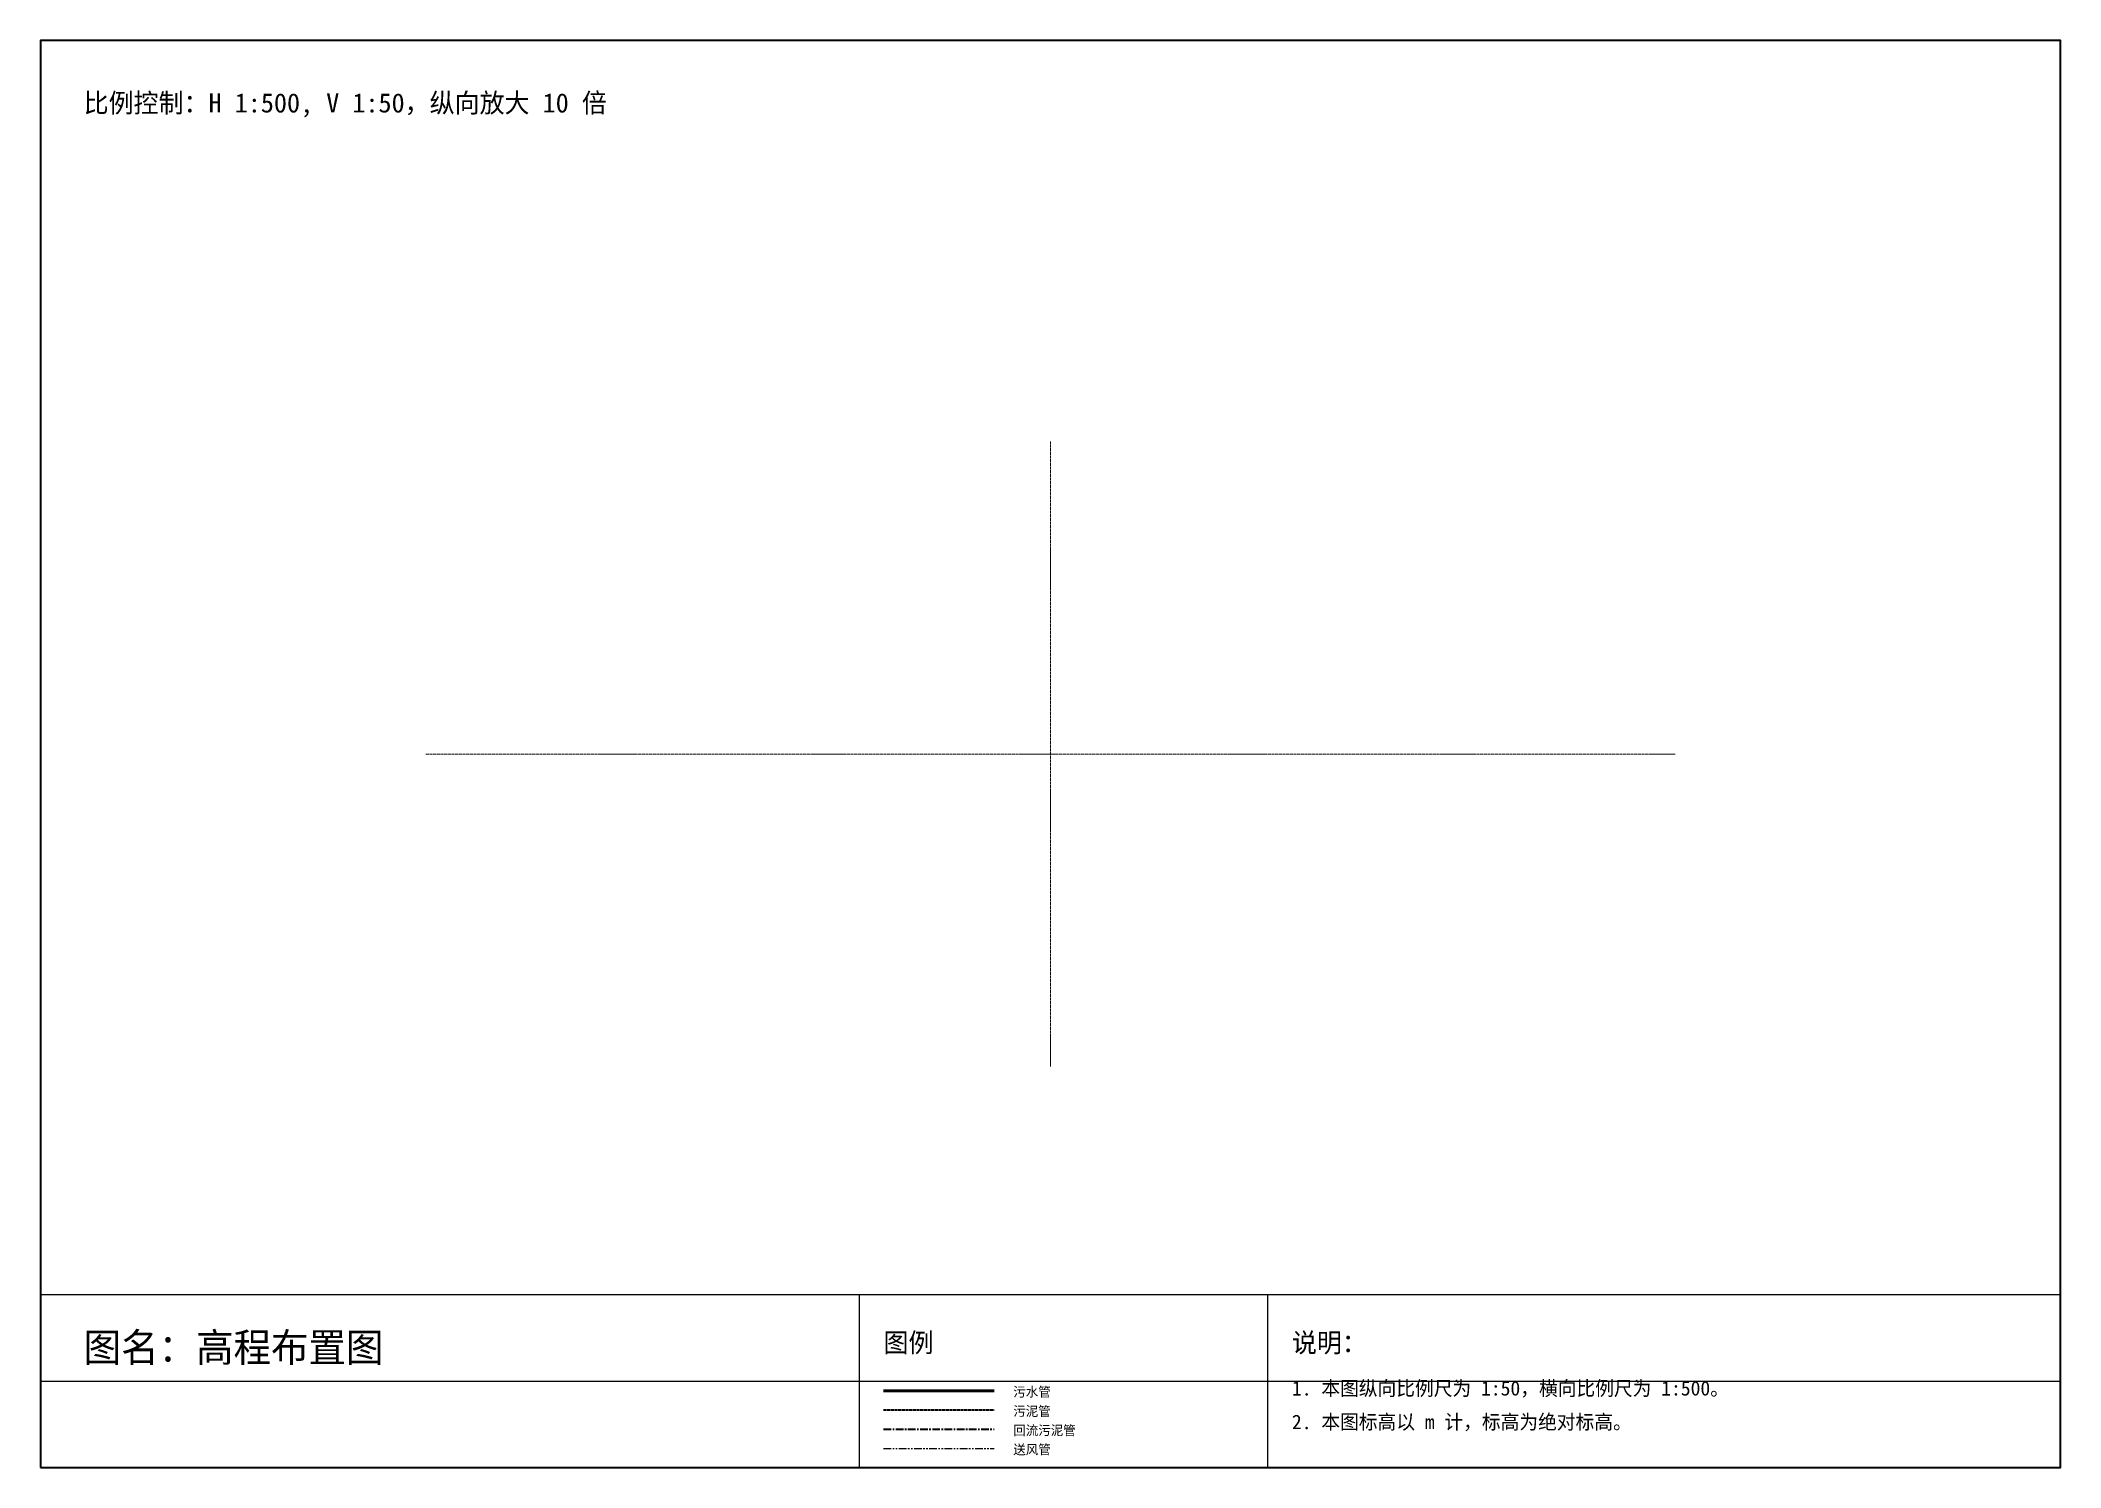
# Model space of a CAD drawing. Header units: millimetres. Extents: x -420 to 420, y -297 to 297.
import ezdxf

# ---------------------------------------------------------------- set-up
doc = ezdxf.new("R2010")
doc.units = ezdxf.units.MM
for name, pattern in [('CENTER', [5.08, 3.175, -0.635, 0.635, -0.635]), ('DASHED', [1.524, 1.27, -0.254]), ('PHANTOM', [6.35, 3.175, -0.635, 0.635, -0.635, 0.635, -0.635])]:
    doc.linetypes.add(name, pattern=pattern)
for name, color, linetype, lineweight in [('AIR_PIPE', 140, 'PHANTOM', 25), ('FRAME', 7, 'CONTINUOUS', 35), ('HIDDEN', 8, 'DASHED', 13), ('RETURN_SLUDGE_PIPE', 1, 'CENTER', 35), ('SLUDGE_PIPE', 30, 'DASHED', 35), ('TEXT', 7, 'CONTINUOUS', 18), ('TITLE_BLOCK', 7, 'CONTINUOUS', 25), ('WASTEWATER_PIPE', 4, 'CONTINUOUS', 50)]:
    doc.layers.add(name, color=color, linetype=linetype, lineweight=lineweight)

msp = doc.modelspace()

# ---------------------------------------------------------------- linework, layer by layer
at = {"layer": 'AIR_PIPE'}
msp.add_line((-69.5, -289), (-23.5, -289), dxfattribs=at)
at = {"layer": 'FRAME'}
msp.add_lwpolyline([(-420.5, -297), (420.5, -297), (420.5, 297), (-420.5, 297), (-420.5, -297)], dxfattribs=at)
at = {"layer": 'HIDDEN'}
for p, q in [((0, -130), (0, 130)), ((-260, 0), (260, 0))]:
    msp.add_line(p, q, dxfattribs=at)
at = {"layer": 'RETURN_SLUDGE_PIPE'}
msp.add_line((-69.5, -281), (-23.5, -281), dxfattribs=at)
at = {"layer": 'SLUDGE_PIPE'}
msp.add_line((-69.5, -273), (-23.5, -273), dxfattribs=at)
at = {"layer": 'TITLE_BLOCK'}
for p, q in [((-420.5, -225), (420.5, -225)), ((-79.5, -297), (-79.5, -225)), ((90.5, -297), (90.5, -225)), ((-420.5, -261), (420.5, -261))]:
    msp.add_line(p, q, dxfattribs=at)
at = {"layer": 'WASTEWATER_PIPE'}
msp.add_line((-69.5, -265), (-23.5, -265), dxfattribs=at)

# ---------------------------------------------------------------- texts
at = {"layer": 'TEXT'}
for s, height, p in [('比例控制：H 1:500, V 1:50，纵向放大 10 倍', 8, (-402.5, 267)), ('1. 本图纵向比例尺为 1:50，横向比例尺为 1:500。', 6, (100.5, -267)), ('污水管', 4, (-15.5, -267.5)), ('污泥管', 4, (-15.5, -275.5)), ('2. 本图标高以 m 计，标高为绝对标高。', 6, (100.5, -281)), ('回流污泥管', 4, (-15.5, -283.5)), ('送风管', 4, (-15.5, -291.5))]:
    msp.add_text(s, height=height, dxfattribs=at).set_placement(p)
at = {"layer": 'TITLE_BLOCK'}
for s, height, p in [('图名：高程布置图', 12, (-402.5, -253)), ('图例', 8, (-69.5, -249)), ('说明：', 8, (100.5, -249))]:
    msp.add_text(s, height=height, dxfattribs=at).set_placement(p)

doc.saveas('drawing.dxf')
